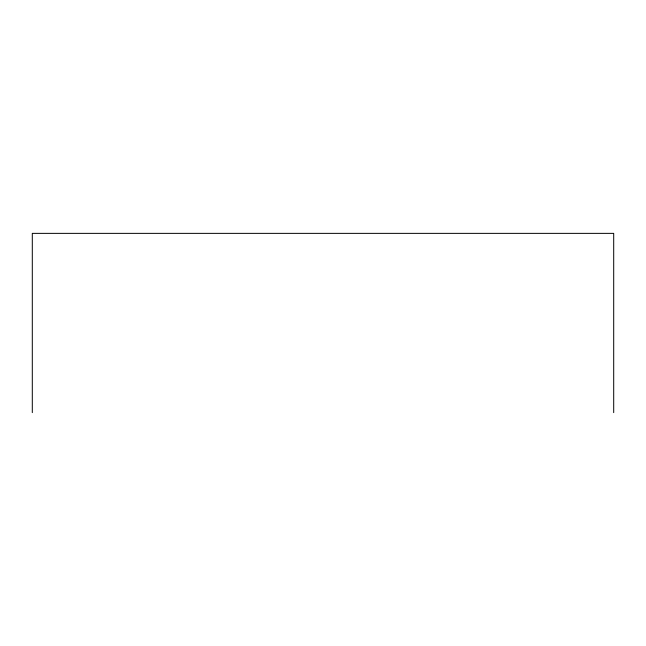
<?xml version="1.0" encoding="UTF-8"?>
<svg xmlns="http://www.w3.org/2000/svg" width="646" height="646" viewBox="0 0 646 646"><rect width="100%" height="100%" fill="white"/><g stroke="black" fill="none" stroke-linecap="round" stroke-linejoin="round"><path stroke-width="0.97" d="M613.7 412.632L613.7 233.368L32.3 233.368L32.3 412.632"/></g></svg>
